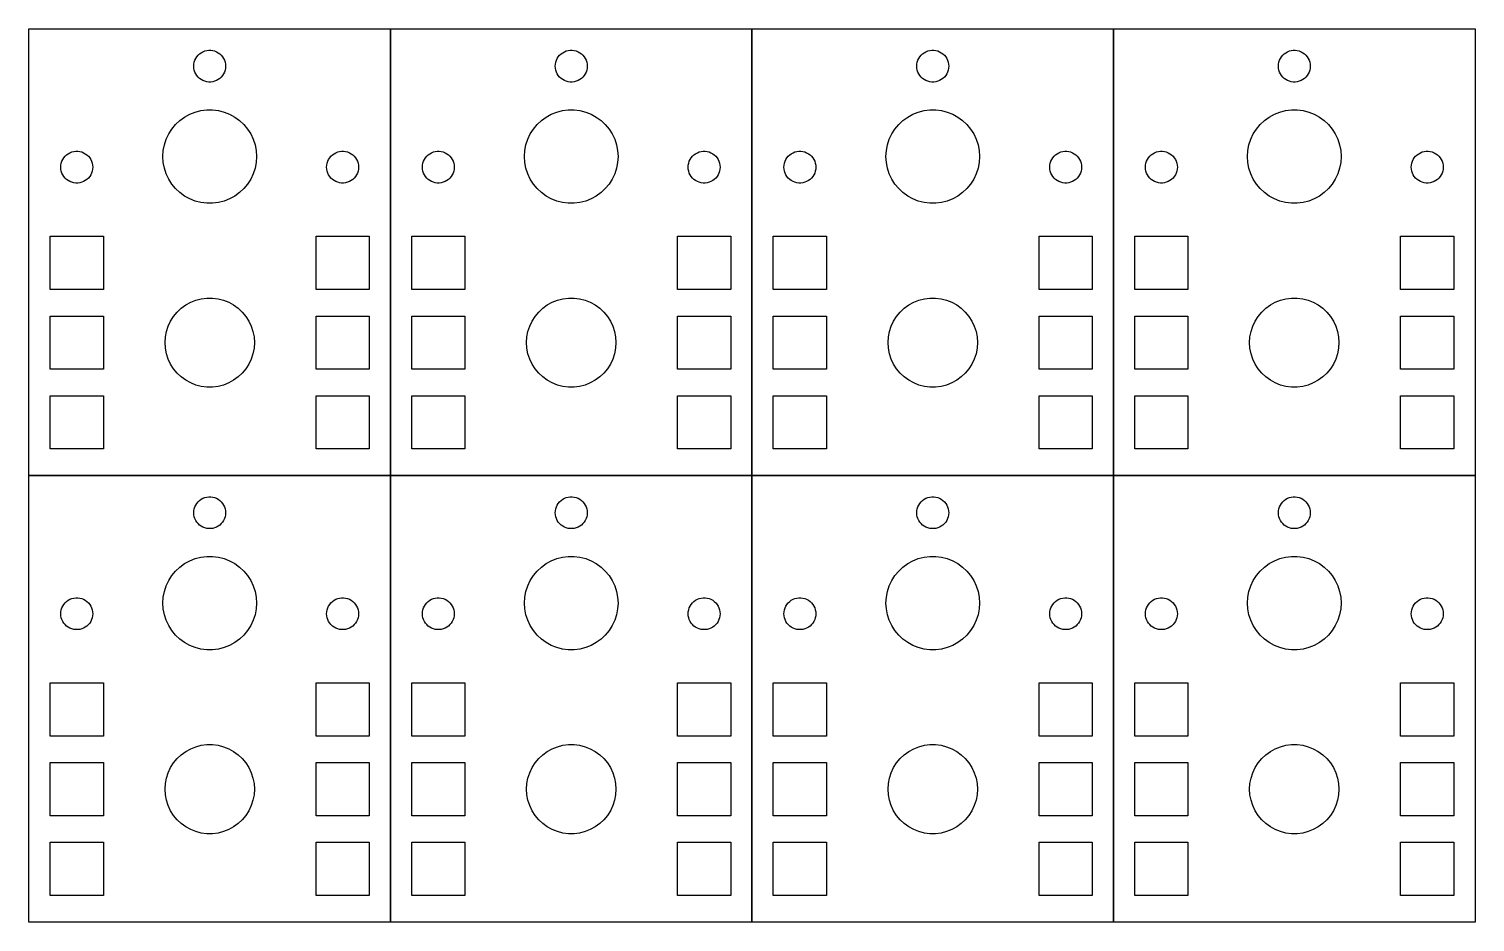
# Model space of a CAD drawing. Extents: x 0 to 538, y 0 to 85.
# Drawn here: x 0.1 to 136.1, y 0.1 to 84.1 of the extents above; entities that cross this region are included whole.
import ezdxf

# ---------------------------------------------------------------- set-up
doc = ezdxf.new("R2010")
doc.units = 0
doc.layers.add('Layer_1', color=7, linetype='CONTINUOUS')

msp = doc.modelspace()

# ---------------------------------------------------------------- linework, layer by layer
at = {"layer": 'Layer_1', "color": 7}
for points in [[(0.141111, 42.141105), (0.141111, 84.141091), (34.141111, 84.141091), (34.141111, 42.141105), (0.141111, 42.141105)], [(34.1411, 42.141105), (34.1411, 84.141091), (68.141099, 84.141091), (68.141099, 42.141105), (34.1411, 42.141105)], [(68.141099, 42.141105), (68.141099, 84.141091), (102.141099, 84.141091), (102.141099, 42.141105), (68.141099, 42.141105)], [(102.141088, 42.141105), (102.141088, 84.141091), (136.141087, 84.141091), (136.141087, 42.141105), (102.141088, 42.141105)], [(15.641111, 80.641093), (15.653111, 80.829092), (15.688111, 81.014092), (15.746111, 81.193094), (15.827111, 81.364092), (15.927111, 81.523093), (16.048111, 81.668094), (16.185111, 81.797092), (16.337111, 81.907093), (16.502111, 81.998093), (16.677111, 82.068093), (16.860111, 82.114092), (17.047111, 82.138081), (17.235111, 82.138092), (17.422111, 82.114103), (17.605111, 82.068093), (17.780111, 81.998093), (17.945111, 81.907093), (18.097111, 81.797092), (18.234111, 81.668094), (18.355111, 81.523093), (18.455111, 81.364092), (18.536111, 81.193094), (18.594111, 81.014092), (18.629111, 80.829092), (18.641111, 80.641093), (18.629111, 80.453093), (18.594111, 80.268094), (18.536111, 80.089091), (18.455111, 79.918093), (18.355111, 79.759092), (18.234111, 79.614092), (18.097111, 79.485093), (17.945111, 79.375092), (17.780111, 79.284092), (17.605111, 79.214092), (17.422111, 79.168093), (17.235111, 79.144104), (17.047111, 79.144093), (16.860111, 79.168082), (16.677111, 79.214092), (16.502111, 79.284092), (16.337111, 79.375092), (16.185111, 79.485093), (16.048111, 79.614092), (15.927111, 79.759092), (15.827111, 79.918093), (15.746111, 80.089091), (15.688111, 80.268094), (15.653111, 80.453093), (15.641111, 80.641093)], [(49.641099, 80.641093), (49.653099, 80.829092), (49.688099, 81.014092), (49.7461, 81.193094), (49.827099, 81.364092), (49.927099, 81.523093), (50.048099, 81.668094), (50.185099, 81.797092), (50.337099, 81.907093), (50.502099, 81.998093), (50.6771, 82.068093), (50.8601, 82.114092), (51.047099, 82.138081), (51.235099, 82.138092), (51.422099, 82.114103), (51.605099, 82.068093), (51.780099, 81.998093), (51.945099, 81.907093), (52.0971, 81.797092), (52.2341, 81.668094), (52.355099, 81.523093), (52.4551, 81.364092), (52.536099, 81.193094), (52.594099, 81.014092), (52.629099, 80.829092), (52.6411, 80.641093), (52.629099, 80.453093), (52.594099, 80.268094), (52.536099, 80.089091), (52.4551, 79.918093), (52.355099, 79.759092), (52.2341, 79.614092), (52.0971, 79.485093), (51.945099, 79.375092), (51.780099, 79.284092), (51.605099, 79.214092), (51.422099, 79.168093), (51.235099, 79.144104), (51.047099, 79.144093), (50.8601, 79.168082), (50.6771, 79.214092), (50.502099, 79.284092), (50.337099, 79.375092), (50.185099, 79.485093), (50.048099, 79.614092), (49.927099, 79.759092), (49.827099, 79.918093), (49.7461, 80.089091), (49.688099, 80.268094), (49.653099, 80.453093), (49.641099, 80.641093)], [(83.641099, 80.641093), (83.653099, 80.829092), (83.688099, 81.014092), (83.746099, 81.193094), (83.827099, 81.364092), (83.927099, 81.523093), (84.048099, 81.668094), (84.185099, 81.797092), (84.337099, 81.907093), (84.502099, 81.998093), (84.677099, 82.068093), (84.860099, 82.114092), (85.047099, 82.138081), (85.235099, 82.138092), (85.422099, 82.114103), (85.605099, 82.068093), (85.780099, 81.998093), (85.945099, 81.907093), (86.097099, 81.797092), (86.234099, 81.668094), (86.355099, 81.523093), (86.455099, 81.364092), (86.536099, 81.193094), (86.594099, 81.014092), (86.629099, 80.829092), (86.641099, 80.641093), (86.629099, 80.453093), (86.594099, 80.268094), (86.536099, 80.089091), (86.455099, 79.918093), (86.355099, 79.759092), (86.234099, 79.614092), (86.097099, 79.485093), (85.945099, 79.375092), (85.780099, 79.284092), (85.605099, 79.214092), (85.422099, 79.168093), (85.235099, 79.144104), (85.047099, 79.144093), (84.860099, 79.168082), (84.677099, 79.214092), (84.502099, 79.284092), (84.337099, 79.375092), (84.185099, 79.485093), (84.048099, 79.614092), (83.927099, 79.759092), (83.827099, 79.918093), (83.746099, 80.089091), (83.688099, 80.268094), (83.653099, 80.453093), (83.641099, 80.641093)], [(117.641087, 80.641093), (117.653088, 80.829092), (117.688088, 81.014092), (117.746088, 81.193094), (117.827087, 81.364092), (117.927088, 81.523093), (118.048087, 81.668094), (118.185087, 81.797092), (118.337088, 81.907093), (118.502088, 81.998093), (118.677088, 82.068093), (118.860088, 82.114092), (119.047088, 82.138081), (119.235088, 82.138092), (119.422088, 82.114103), (119.605087, 82.068093), (119.780088, 81.998093), (119.945088, 81.907093), (120.097088, 81.797092), (120.234088, 81.668094), (120.355088, 81.523093), (120.455088, 81.364092), (120.536087, 81.193094), (120.594088, 81.014092), (120.629088, 80.829092), (120.641088, 80.641093), (120.629088, 80.453093), (120.594088, 80.268094), (120.536087, 80.089091), (120.455088, 79.918093), (120.355088, 79.759092), (120.234088, 79.614092), (120.097088, 79.485093), (119.945088, 79.375092), (119.780088, 79.284092), (119.605087, 79.214092), (119.422088, 79.168093), (119.235088, 79.144104), (119.047088, 79.144093), (118.860088, 79.168082), (118.677088, 79.214092), (118.502088, 79.284092), (118.337088, 79.375092), (118.185087, 79.485093), (118.048087, 79.614092), (117.927088, 79.759092), (117.827087, 79.918093), (117.746088, 80.089091), (117.688088, 80.268094), (117.653088, 80.453093), (117.641087, 80.641093)], [(12.741111, 72.141093), (12.776111, 72.692092), (12.879111, 73.235093), (13.050111, 73.761093), (13.285111, 74.261092), (13.581111, 74.727092), (13.934111, 75.153092), (14.336111, 75.531092), (14.783111, 75.856091), (15.268111, 76.122094), (15.781111, 76.326093), (16.317111, 76.463092), (16.865111, 76.532092), (17.417111, 76.532092), (17.965111, 76.463092), (18.501111, 76.326093), (19.014111, 76.122094), (19.499111, 75.856091), (19.946111, 75.531092), (20.348111, 75.153092), (20.701111, 74.727092), (20.997111, 74.261092), (21.232111, 73.761093), (21.403111, 73.235093), (21.506111, 72.692092), (21.541111, 72.141093), (21.506111, 71.590093), (21.403111, 71.047092), (21.232111, 70.521092), (20.997111, 70.021093), (20.701111, 69.555093), (20.348111, 69.129084), (19.946111, 68.751104), (19.499111, 68.426097), (19.014111, 68.160103), (18.501111, 67.956084), (17.965111, 67.819094), (17.417111, 67.75009), (16.865111, 67.75009), (16.317111, 67.819094), (15.781111, 67.956084), (15.268111, 68.160103), (14.783111, 68.426097), (14.336111, 68.751104), (13.934111, 69.129084), (13.581111, 69.555093), (13.285111, 70.021093), (13.050111, 70.521092), (12.879111, 71.047092), (12.776111, 71.590093), (12.741111, 72.141093)], [(46.741099, 72.141093), (46.7761, 72.692092), (46.879099, 73.235093), (47.0501, 73.761093), (47.285099, 74.261092), (47.581099, 74.727092), (47.934099, 75.153092), (48.3361, 75.531092), (48.783099, 75.856091), (49.268099, 76.122094), (49.781099, 76.326093), (50.317099, 76.463092), (50.865099, 76.532092), (51.417099, 76.532092), (51.965099, 76.463092), (52.5011, 76.326093), (53.014099, 76.122094), (53.499099, 75.856091), (53.946099, 75.531092), (54.348099, 75.153092), (54.701099, 74.727092), (54.997099, 74.261092), (55.232099, 73.761093), (55.403099, 73.235093), (55.506099, 72.692092), (55.541099, 72.141093), (55.506099, 71.590093), (55.403099, 71.047092), (55.232099, 70.521092), (54.997099, 70.021093), (54.701099, 69.555093), (54.348099, 69.129084), (53.946099, 68.751104), (53.499099, 68.426097), (53.014099, 68.160103), (52.5011, 67.956084), (51.965099, 67.819094), (51.417099, 67.75009), (50.865099, 67.75009), (50.317099, 67.819094), (49.781099, 67.956084), (49.268099, 68.160103), (48.783099, 68.426097), (48.3361, 68.751104), (47.934099, 69.129084), (47.581099, 69.555093), (47.285099, 70.021093), (47.0501, 70.521092), (46.879099, 71.047092), (46.7761, 71.590093), (46.741099, 72.141093)], [(80.741099, 72.141093), (80.776099, 72.692092), (80.879099, 73.235093), (81.050099, 73.761093), (81.285099, 74.261092), (81.581099, 74.727092), (81.934099, 75.153092), (82.336099, 75.531092), (82.783099, 75.856091), (83.268099, 76.122094), (83.781099, 76.326093), (84.317099, 76.463092), (84.865099, 76.532092), (85.417099, 76.532092), (85.965099, 76.463092), (86.501099, 76.326093), (87.014099, 76.122094), (87.499099, 75.856091), (87.946099, 75.531092), (88.348099, 75.153092), (88.701099, 74.727092), (88.997099, 74.261092), (89.232099, 73.761093), (89.403099, 73.235093), (89.506099, 72.692092), (89.541099, 72.141093), (89.506099, 71.590093), (89.403099, 71.047092), (89.232099, 70.521092), (88.997099, 70.021093), (88.701099, 69.555093), (88.348099, 69.129084), (87.946099, 68.751104), (87.499099, 68.426097), (87.014099, 68.160103), (86.501099, 67.956084), (85.965099, 67.819094), (85.417099, 67.75009), (84.865099, 67.75009), (84.317099, 67.819094), (83.781099, 67.956084), (83.268099, 68.160103), (82.783099, 68.426097), (82.336099, 68.751104), (81.934099, 69.129084), (81.581099, 69.555093), (81.285099, 70.021093), (81.050099, 70.521092), (80.879099, 71.047092), (80.776099, 71.590093), (80.741099, 72.141093)], [(114.741088, 72.141093), (114.776088, 72.692092), (114.879088, 73.235093), (115.050088, 73.761093), (115.285088, 74.261092), (115.581088, 74.727092), (115.934088, 75.153092), (116.336088, 75.531092), (116.783088, 75.856091), (117.268088, 76.122094), (117.781087, 76.326093), (118.317088, 76.463092), (118.865088, 76.532092), (119.417088, 76.532092), (119.965088, 76.463092), (120.501088, 76.326093), (121.014088, 76.122094), (121.499088, 75.856091), (121.946087, 75.531092), (122.348088, 75.153092), (122.701088, 74.727092), (122.997088, 74.261092), (123.232088, 73.761093), (123.403088, 73.235093), (123.506087, 72.692092), (123.541088, 72.141093), (123.506087, 71.590093), (123.403088, 71.047092), (123.232088, 70.521092), (122.997088, 70.021093), (122.701088, 69.555093), (122.348088, 69.129084), (121.946087, 68.751104), (121.499088, 68.426097), (121.014088, 68.160103), (120.501088, 67.956084), (119.965088, 67.819094), (119.417088, 67.75009), (118.865088, 67.75009), (118.317088, 67.819094), (117.781087, 67.956084), (117.268088, 68.160103), (116.783088, 68.426097), (116.336088, 68.751104), (115.934088, 69.129084), (115.581088, 69.555093), (115.285088, 70.021093), (115.050088, 70.521092), (114.879088, 71.047092), (114.776088, 71.590093), (114.741088, 72.141093)], [(3.141111, 71.141092), (3.153111, 71.329091), (3.188111, 71.514094), (3.246111, 71.693093), (3.327111, 71.864092), (3.427111, 72.023093), (3.548111, 72.168093), (3.685111, 72.297094), (3.837111, 72.407093), (4.002111, 72.498092), (4.177111, 72.568092), (4.360111, 72.614091), (4.547111, 72.63808), (4.735111, 72.638092), (4.922111, 72.614103), (5.105111, 72.568092), (5.280111, 72.498092), (5.445111, 72.407093), (5.597111, 72.297094), (5.734111, 72.168093), (5.855111, 72.023093), (5.955111, 71.864092), (6.036111, 71.693093), (6.094111, 71.514094), (6.129111, 71.329091), (6.141111, 71.141092), (6.129111, 70.953092), (6.094111, 70.768093), (6.036111, 70.589093), (5.955111, 70.418092), (5.855111, 70.259094), (5.734111, 70.114094), (5.597111, 69.985093), (5.445111, 69.875094), (5.280111, 69.784091), (5.105111, 69.714092), (4.922111, 69.668092), (4.735111, 69.644103), (4.547111, 69.644092), (4.360111, 69.668081), (4.177111, 69.714092), (4.002111, 69.784091), (3.837111, 69.875094), (3.685111, 69.985093), (3.548111, 70.114094), (3.427111, 70.259094), (3.327111, 70.418092), (3.246111, 70.589093), (3.188111, 70.768093), (3.153111, 70.953092), (3.141111, 71.141092)], [(28.141111, 71.141092), (28.153111, 71.329091), (28.188111, 71.514094), (28.246111, 71.693093), (28.327111, 71.864092), (28.427111, 72.023093), (28.548111, 72.168093), (28.685111, 72.297094), (28.837111, 72.407093), (29.002111, 72.498092), (29.177111, 72.568092), (29.360111, 72.614091), (29.547111, 72.63808), (29.735111, 72.638092), (29.922111, 72.614103), (30.105111, 72.568092), (30.280111, 72.498092), (30.445111, 72.407093), (30.597111, 72.297094), (30.734111, 72.168093), (30.855111, 72.023093), (30.955111, 71.864092), (31.036111, 71.693093), (31.094111, 71.514094), (31.129111, 71.329091), (31.141111, 71.141092), (31.129111, 70.953092), (31.094111, 70.768093), (31.036111, 70.589093), (30.955111, 70.418092), (30.855111, 70.259094), (30.734111, 70.114094), (30.597111, 69.985093), (30.445111, 69.875094), (30.280111, 69.784091), (30.105111, 69.714092), (29.922111, 69.668092), (29.735111, 69.644103), (29.547111, 69.644092), (29.360111, 69.668081), (29.177111, 69.714092), (29.002111, 69.784091), (28.837111, 69.875094), (28.685111, 69.985093), (28.548111, 70.114094), (28.427111, 70.259094), (28.327111, 70.418092), (28.246111, 70.589093), (28.188111, 70.768093), (28.153111, 70.953092), (28.141111, 71.141092)], [(37.141099, 71.141092), (37.1531, 71.329091), (37.188099, 71.514094), (37.246099, 71.693093), (37.327099, 71.864092), (37.4271, 72.023093), (37.548099, 72.168093), (37.685099, 72.297094), (37.8371, 72.407093), (38.002099, 72.498092), (38.177099, 72.568092), (38.360099, 72.614091), (38.5471, 72.63808), (38.735099, 72.638092), (38.9221, 72.614103), (39.105099, 72.568092), (39.2801, 72.498092), (39.445099, 72.407093), (39.597099, 72.297094), (39.734099, 72.168093), (39.855099, 72.023093), (39.955099, 71.864092), (40.036099, 71.693093), (40.0941, 71.514094), (40.129099, 71.329091), (40.141099, 71.141092), (40.129099, 70.953092), (40.0941, 70.768093), (40.036099, 70.589093), (39.955099, 70.418092), (39.855099, 70.259094), (39.734099, 70.114094), (39.597099, 69.985093), (39.445099, 69.875094), (39.2801, 69.784091), (39.105099, 69.714092), (38.9221, 69.668092), (38.735099, 69.644103), (38.5471, 69.644092), (38.360099, 69.668081), (38.177099, 69.714092), (38.002099, 69.784091), (37.8371, 69.875094), (37.685099, 69.985093), (37.548099, 70.114094), (37.4271, 70.259094), (37.327099, 70.418092), (37.246099, 70.589093), (37.188099, 70.768093), (37.153099, 70.953092), (37.141099, 71.141092)], [(62.141099, 71.141092), (62.1531, 71.329091), (62.188099, 71.514094), (62.246099, 71.693093), (62.327099, 71.864092), (62.427099, 72.023093), (62.548099, 72.168093), (62.685099, 72.297094), (62.8371, 72.407093), (63.002099, 72.498092), (63.177099, 72.568092), (63.360099, 72.614091), (63.5471, 72.63808), (63.735099, 72.638092), (63.922099, 72.614103), (64.105099, 72.568092), (64.280099, 72.498092), (64.445099, 72.407093), (64.597099, 72.297094), (64.734099, 72.168093), (64.855099, 72.023093), (64.955099, 71.864092), (65.036099, 71.693093), (65.094099, 71.514094), (65.1291, 71.329091), (65.1411, 71.141092), (65.129099, 70.953092), (65.094099, 70.768093), (65.036099, 70.589093), (64.955099, 70.418092), (64.855099, 70.259094), (64.734099, 70.114094), (64.597099, 69.985093), (64.445099, 69.875094), (64.280099, 69.784091), (64.105099, 69.714092), (63.922099, 69.668092), (63.735099, 69.644103), (63.5471, 69.644092), (63.360099, 69.668081), (63.177099, 69.714092), (63.002099, 69.784091), (62.8371, 69.875094), (62.685099, 69.985093), (62.548099, 70.114094), (62.427099, 70.259094), (62.327099, 70.418092), (62.246099, 70.589093), (62.188099, 70.768093), (62.1531, 70.953092), (62.141099, 71.141092)], [(71.141099, 71.141092), (71.153099, 71.329091), (71.188099, 71.514094), (71.246099, 71.693093), (71.327099, 71.864092), (71.427099, 72.023093), (71.548099, 72.168093), (71.685099, 72.297094), (71.837099, 72.407093), (72.002099, 72.498092), (72.177099, 72.568092), (72.360099, 72.614091), (72.547099, 72.63808), (72.735099, 72.638092), (72.922099, 72.614103), (73.105099, 72.568092), (73.280099, 72.498092), (73.445099, 72.407093), (73.597099, 72.297094), (73.734099, 72.168093), (73.855099, 72.023093), (73.955099, 71.864092), (74.036099, 71.693093), (74.094099, 71.514094), (74.129099, 71.329091), (74.141099, 71.141092), (74.129099, 70.953092), (74.094099, 70.768093), (74.036099, 70.589093), (73.955099, 70.418092), (73.855099, 70.259094), (73.734099, 70.114094), (73.597099, 69.985093), (73.445099, 69.875094), (73.280099, 69.784091), (73.105099, 69.714092), (72.922099, 69.668092), (72.735099, 69.644103), (72.547099, 69.644092), (72.360099, 69.668081), (72.177099, 69.714092), (72.002099, 69.784091), (71.837099, 69.875094), (71.685099, 69.985093), (71.548099, 70.114094), (71.427099, 70.259094), (71.327099, 70.418092), (71.246099, 70.589093), (71.188099, 70.768093), (71.153099, 70.953092), (71.141099, 71.141092)], [(96.141099, 71.141092), (96.153099, 71.329091), (96.188099, 71.514094), (96.246099, 71.693093), (96.327099, 71.864092), (96.427099, 72.023093), (96.548099, 72.168093), (96.685099, 72.297094), (96.837099, 72.407093), (97.002099, 72.498092), (97.177099, 72.568092), (97.360099, 72.614091), (97.547099, 72.63808), (97.735099, 72.638092), (97.922099, 72.614103), (98.105099, 72.568092), (98.280099, 72.498092), (98.445099, 72.407093), (98.597099, 72.297094), (98.734099, 72.168093), (98.855099, 72.023093), (98.955099, 71.864092), (99.036099, 71.693093), (99.094099, 71.514094), (99.129099, 71.329091), (99.141099, 71.141092), (99.129099, 70.953092), (99.094099, 70.768093), (99.036099, 70.589093), (98.955099, 70.418092), (98.855099, 70.259094), (98.734099, 70.114094), (98.597099, 69.985093), (98.445099, 69.875094), (98.280099, 69.784091), (98.105099, 69.714092), (97.922099, 69.668092), (97.735099, 69.644103), (97.547099, 69.644092), (97.360099, 69.668081), (97.177099, 69.714092), (97.002099, 69.784091), (96.837099, 69.875094), (96.685099, 69.985093), (96.548099, 70.114094), (96.427099, 70.259094), (96.327099, 70.418092), (96.246099, 70.589093), (96.188099, 70.768093), (96.153099, 70.953092), (96.141099, 71.141092)], [(105.141088, 71.141092), (105.153088, 71.329091), (105.188088, 71.514094), (105.246088, 71.693093), (105.327088, 71.864092), (105.427088, 72.023093), (105.548088, 72.168093), (105.685088, 72.297094), (105.837088, 72.407093), (106.002088, 72.498092), (106.177088, 72.568092), (106.360088, 72.614091), (106.547088, 72.63808), (106.735088, 72.638092), (106.922088, 72.614103), (107.105088, 72.568092), (107.280088, 72.498092), (107.445088, 72.407093), (107.597088, 72.297094), (107.734088, 72.168093), (107.855088, 72.023093), (107.955088, 71.864092), (108.036088, 71.693093), (108.094088, 71.514094), (108.129087, 71.329091), (108.141088, 71.141092), (108.129087, 70.953092), (108.094088, 70.768093), (108.036088, 70.589093), (107.955088, 70.418092), (107.855088, 70.259094), (107.734088, 70.114094), (107.597088, 69.985093), (107.445088, 69.875094), (107.280088, 69.784091), (107.105088, 69.714092), (106.922088, 69.668092), (106.735088, 69.644103), (106.547088, 69.644092), (106.360088, 69.668081), (106.177088, 69.714092), (106.002088, 69.784091), (105.837088, 69.875094), (105.685088, 69.985093), (105.548088, 70.114094), (105.427088, 70.259094), (105.327088, 70.418092), (105.246088, 70.589093), (105.188088, 70.768093), (105.153087, 70.953092), (105.141087, 71.141092)], [(130.141088, 71.141092), (130.153088, 71.329091), (130.188087, 71.514094), (130.246088, 71.693093), (130.327088, 71.864092), (130.427088, 72.023093), (130.548088, 72.168093), (130.685088, 72.297094), (130.837088, 72.407093), (131.002087, 72.498092), (131.177088, 72.568092), (131.360088, 72.614091), (131.547088, 72.63808), (131.735087, 72.638092), (131.922088, 72.614103), (132.105088, 72.568092), (132.280088, 72.498092), (132.445087, 72.407093), (132.597088, 72.297094), (132.734088, 72.168093), (132.855087, 72.023093), (132.955088, 71.864092), (133.036088, 71.693093), (133.094088, 71.514094), (133.129088, 71.329091), (133.141088, 71.141092), (133.129087, 70.953092), (133.094088, 70.768093), (133.036088, 70.589093), (132.955088, 70.418092), (132.855087, 70.259094), (132.734088, 70.114094), (132.597088, 69.985093), (132.445087, 69.875094), (132.280088, 69.784091), (132.105088, 69.714092), (131.922088, 69.668092), (131.735087, 69.644103), (131.547088, 69.644092), (131.360088, 69.668081), (131.177088, 69.714092), (131.002087, 69.784091), (130.837088, 69.875094), (130.685088, 69.985093), (130.548088, 70.114094), (130.427088, 70.259094), (130.327088, 70.418092), (130.246088, 70.589093), (130.188087, 70.768093), (130.153088, 70.953092), (130.141088, 71.141092)], [(2.141111, 59.641084), (2.141111, 64.641102), (7.141111, 64.641102), (7.141111, 59.641084), (2.141111, 59.641084)], [(27.141111, 59.641084), (27.141111, 64.641102), (32.141111, 64.641102), (32.141111, 59.641084), (27.141111, 59.641084)], [(36.1411, 59.641084), (36.1411, 64.641102), (41.141099, 64.641102), (41.141099, 59.641084), (36.1411, 59.641084)], [(61.141099, 59.641084), (61.141099, 64.641102), (66.141099, 64.641102), (66.141099, 59.641084), (61.141099, 59.641084)], [(70.141099, 59.641084), (70.141099, 64.641102), (75.141099, 64.641102), (75.141099, 59.641084), (70.141099, 59.641084)], [(95.141099, 59.641084), (95.141099, 64.641102), (100.141099, 64.641102), (100.141099, 59.641084), (95.141099, 59.641084)], [(104.141088, 59.641084), (104.141088, 64.641102), (109.141088, 64.641102), (109.141088, 59.641084), (104.141088, 59.641084)], [(129.141088, 59.641084), (129.141088, 64.641102), (134.141088, 64.641102), (134.141088, 59.641084), (129.141088, 59.641084)], [(12.941111, 54.641094), (12.974111, 55.1671), (13.073111, 55.68509), (13.236111, 56.187079), (13.461111, 56.664091), (13.743111, 57.110087), (14.079111, 57.516092), (14.464111, 57.877082), (14.891111, 58.187103), (15.353111, 58.441103), (15.843111, 58.635103), (16.354111, 58.767098), (16.877111, 58.833082), (17.405111, 58.833082), (17.928111, 58.767098), (18.439111, 58.635103), (18.929111, 58.441103), (19.391111, 58.187103), (19.818111, 57.877082), (20.203111, 57.516092), (20.539111, 57.110087), (20.821111, 56.664091), (21.046111, 56.187079), (21.209111, 55.68509), (21.308111, 55.1671), (21.341111, 54.641094), (21.308111, 54.115088), (21.209111, 53.597097), (21.046111, 53.09508), (20.821111, 52.618097), (20.539111, 52.172101), (20.203111, 51.766096), (19.818111, 51.405106), (19.391111, 51.095084), (18.929111, 50.841084), (18.439111, 50.647085), (17.928111, 50.51509), (17.405111, 50.449106), (16.877111, 50.449106), (16.354111, 50.51509), (15.843111, 50.647085), (15.353111, 50.841084), (14.891111, 51.095084), (14.464111, 51.405106), (14.079111, 51.766096), (13.743111, 52.172101), (13.461111, 52.618097), (13.236111, 53.09508), (13.073111, 53.597097), (12.974111, 54.115088), (12.941111, 54.641094)], [(46.941099, 54.641094), (46.974099, 55.1671), (47.073099, 55.68509), (47.236099, 56.187079), (47.461099, 56.664091), (47.7431, 57.110087), (48.0791, 57.516092), (48.464099, 57.877082), (48.891099, 58.187103), (49.353099, 58.441103), (49.843099, 58.635103), (50.354099, 58.767098), (50.877099, 58.833082), (51.405099, 58.833082), (51.9281, 58.767098), (52.4391, 58.635103), (52.929099, 58.441103), (53.391099, 58.187103), (53.818099, 57.877082), (54.203099, 57.516092), (54.539099, 57.110087), (54.821099, 56.664091), (55.046099, 56.187079), (55.209099, 55.68509), (55.3081, 55.1671), (55.341099, 54.641094), (55.3081, 54.115088), (55.209099, 53.597097), (55.046099, 53.09508), (54.821099, 52.618097), (54.539099, 52.172101), (54.203099, 51.766096), (53.818099, 51.405106), (53.391099, 51.095084), (52.929099, 50.841084), (52.4391, 50.647085), (51.9281, 50.51509), (51.405099, 50.449106), (50.877099, 50.449106), (50.354099, 50.51509), (49.843099, 50.647085), (49.353099, 50.841084), (48.891099, 51.095084), (48.464099, 51.405106), (48.0791, 51.766096), (47.7431, 52.172101), (47.461099, 52.618097), (47.236099, 53.09508), (47.073099, 53.597097), (46.974099, 54.115088), (46.941099, 54.641094)], [(80.941099, 54.641094), (80.974099, 55.1671), (81.073099, 55.68509), (81.236099, 56.187079), (81.461099, 56.664091), (81.743099, 57.110087), (82.079099, 57.516092), (82.464099, 57.877082), (82.891099, 58.187103), (83.353099, 58.441103), (83.843099, 58.635103), (84.354099, 58.767098), (84.877099, 58.833082), (85.405099, 58.833082), (85.928099, 58.767098), (86.439099, 58.635103), (86.929099, 58.441103), (87.391099, 58.187103), (87.818099, 57.877082), (88.203099, 57.516092), (88.539099, 57.110087), (88.821099, 56.664091), (89.046099, 56.187079), (89.209099, 55.68509), (89.308099, 55.1671), (89.341099, 54.641094), (89.308099, 54.115088), (89.209099, 53.597097), (89.046099, 53.09508), (88.821099, 52.618097), (88.539099, 52.172101), (88.203099, 51.766096), (87.818099, 51.405106), (87.391099, 51.095084), (86.929099, 50.841084), (86.439099, 50.647085), (85.928099, 50.51509), (85.405099, 50.449106), (84.877099, 50.449106), (84.354099, 50.51509), (83.843099, 50.647085), (83.353099, 50.841084), (82.891099, 51.095084), (82.464099, 51.405106), (82.079099, 51.766096), (81.743099, 52.172101), (81.461099, 52.618097), (81.236099, 53.09508), (81.073099, 53.597097), (80.974099, 54.115088), (80.941099, 54.641094)], [(114.941088, 54.641094), (114.974087, 55.1671), (115.073088, 55.68509), (115.236088, 56.187079), (115.461088, 56.664091), (115.743088, 57.110087), (116.079088, 57.516092), (116.464088, 57.877082), (116.891088, 58.187103), (117.353088, 58.441103), (117.843087, 58.635103), (118.354088, 58.767098), (118.877088, 58.833082), (119.405088, 58.833082), (119.928088, 58.767098), (120.439088, 58.635103), (120.929088, 58.441103), (121.391088, 58.187103), (121.818088, 57.877082), (122.203088, 57.516092), (122.539087, 57.110087), (122.821088, 56.664091), (123.046088, 56.187079), (123.209088, 55.68509), (123.308088, 55.1671), (123.341088, 54.641094), (123.308088, 54.115088), (123.209088, 53.597097), (123.046088, 53.09508), (122.821088, 52.618097), (122.539087, 52.172101), (122.203088, 51.766096), (121.818088, 51.405106), (121.391088, 51.095084), (120.929088, 50.841084), (120.439088, 50.647085), (119.928088, 50.51509), (119.405088, 50.449106), (118.877088, 50.449106), (118.354088, 50.51509), (117.843087, 50.647085), (117.353088, 50.841084), (116.891088, 51.095084), (116.464088, 51.405106), (116.079088, 51.766096), (115.743088, 52.172101), (115.461088, 52.618097), (115.236088, 53.09508), (115.073088, 53.597097), (114.974087, 54.115088), (114.941088, 54.641094)], [(2.141111, 52.141085), (2.141111, 57.141103), (7.141111, 57.141103), (7.141111, 52.141085), (2.141111, 52.141085)], [(27.141111, 52.141085), (27.141111, 57.141103), (32.141111, 57.141103), (32.141111, 52.141085), (27.141111, 52.141085)], [(36.1411, 52.141085), (36.1411, 57.141103), (41.141099, 57.141103), (41.141099, 52.141085), (36.1411, 52.141085)], [(61.141099, 52.141085), (61.141099, 57.141103), (66.141099, 57.141103), (66.141099, 52.141085), (61.141099, 52.141085)], [(70.141099, 52.141085), (70.141099, 57.141103), (75.141099, 57.141103), (75.141099, 52.141085), (70.141099, 52.141085)], [(95.141099, 52.141085), (95.141099, 57.141103), (100.141099, 57.141103), (100.141099, 52.141085), (95.141099, 52.141085)], [(104.141088, 52.141085), (104.141088, 57.141103), (109.141088, 57.141103), (109.141088, 52.141085), (104.141088, 52.141085)], [(129.141088, 52.141085), (129.141088, 57.141103), (134.141088, 57.141103), (134.141088, 52.141085), (129.141088, 52.141085)], [(2.141111, 44.641086), (2.141111, 49.641104), (7.141111, 49.641104), (7.141111, 44.641086), (2.141111, 44.641086)], [(27.141111, 44.641086), (27.141111, 49.641104), (32.141111, 49.641104), (32.141111, 44.641086), (27.141111, 44.641086)], [(36.1411, 44.641086), (36.1411, 49.641104), (41.141099, 49.641104), (41.141099, 44.641086), (36.1411, 44.641086)], [(61.141099, 44.641086), (61.141099, 49.641104), (66.141099, 49.641104), (66.141099, 44.641086), (61.141099, 44.641086)], [(70.141099, 44.641086), (70.141099, 49.641104), (75.141099, 49.641104), (75.141099, 44.641086), (70.141099, 44.641086)], [(95.141099, 44.641086), (95.141099, 49.641104), (100.141099, 49.641104), (100.141099, 44.641086), (95.141099, 44.641086)], [(104.141088, 44.641086), (104.141088, 49.641104), (109.141088, 49.641104), (109.141088, 44.641086), (104.141088, 44.641086)], [(129.141088, 44.641086), (129.141088, 49.641104), (134.141088, 49.641104), (134.141088, 44.641086), (129.141088, 44.641086)], [(0.141111, 0.141117), (0.141111, 42.141104), (34.141111, 42.141104), (34.141111, 0.141117), (0.141111, 0.141117)], [(34.1411, 0.141117), (34.1411, 42.141104), (68.141099, 42.141104), (68.141099, 0.141117), (34.1411, 0.141117)], [(68.141099, 0.141117), (68.141099, 42.141104), (102.141099, 42.141104), (102.141099, 0.141117), (68.141099, 0.141117)], [(102.141088, 0.141117), (102.141088, 42.141104), (136.141087, 42.141104), (136.141087, 0.141117), (102.141088, 0.141117)], [(15.641111, 38.641105), (15.653111, 38.829105), (15.688111, 39.014104), (15.746111, 39.193106), (15.827111, 39.364105), (15.927111, 39.523106), (16.048111, 39.668106), (16.185111, 39.797104), (16.337111, 39.907106), (16.502111, 39.998106), (16.677111, 40.068105), (16.860111, 40.114105), (17.047111, 40.138094), (17.235111, 40.138105), (17.422111, 40.114116), (17.605111, 40.068105), (17.780111, 39.998106), (17.945111, 39.907106), (18.097111, 39.797104), (18.234111, 39.668106), (18.355111, 39.523106), (18.455111, 39.364105), (18.536111, 39.193106), (18.594111, 39.014104), (18.629111, 38.829105), (18.641111, 38.641105), (18.629111, 38.453106), (18.594111, 38.268106), (18.536111, 38.089104), (18.455111, 37.918105), (18.355111, 37.759104), (18.234111, 37.614104), (18.097111, 37.485106), (17.945111, 37.375104), (17.780111, 37.284105), (17.605111, 37.214105), (17.422111, 37.168106), (17.235111, 37.144117), (17.047111, 37.144105), (16.860111, 37.168094), (16.677111, 37.214105), (16.502111, 37.284105), (16.337111, 37.375104), (16.185111, 37.485106), (16.048111, 37.614104), (15.927111, 37.759104), (15.827111, 37.918105), (15.746111, 38.089104), (15.688111, 38.268106), (15.653111, 38.453106), (15.641111, 38.641105)], [(49.641099, 38.641105), (49.653099, 38.829105), (49.688099, 39.014104), (49.7461, 39.193106), (49.827099, 39.364105), (49.927099, 39.523106), (50.048099, 39.668106), (50.185099, 39.797104), (50.337099, 39.907106), (50.502099, 39.998106), (50.6771, 40.068105), (50.8601, 40.114105), (51.047099, 40.138094), (51.235099, 40.138105), (51.422099, 40.114116), (51.605099, 40.068105), (51.780099, 39.998106), (51.945099, 39.907106), (52.0971, 39.797104), (52.2341, 39.668106), (52.355099, 39.523106), (52.4551, 39.364105), (52.536099, 39.193106), (52.594099, 39.014104), (52.629099, 38.829105), (52.6411, 38.641105), (52.629099, 38.453106), (52.594099, 38.268106), (52.536099, 38.089104), (52.4551, 37.918105), (52.355099, 37.759104), (52.2341, 37.614104), (52.0971, 37.485106), (51.945099, 37.375104), (51.780099, 37.284105), (51.605099, 37.214105), (51.422099, 37.168106), (51.235099, 37.144117), (51.047099, 37.144105), (50.8601, 37.168094), (50.6771, 37.214105), (50.502099, 37.284105), (50.337099, 37.375104), (50.185099, 37.485106), (50.048099, 37.614104), (49.927099, 37.759104), (49.827099, 37.918105), (49.7461, 38.089104), (49.688099, 38.268106), (49.653099, 38.453106), (49.641099, 38.641105)], [(83.641099, 38.641105), (83.653099, 38.829105), (83.688099, 39.014104), (83.746099, 39.193106), (83.827099, 39.364105), (83.927099, 39.523106), (84.048099, 39.668106), (84.185099, 39.797104), (84.337099, 39.907106), (84.502099, 39.998106), (84.677099, 40.068105), (84.860099, 40.114105), (85.047099, 40.138094), (85.235099, 40.138105), (85.422099, 40.114116), (85.605099, 40.068105), (85.780099, 39.998106), (85.945099, 39.907106), (86.097099, 39.797104), (86.234099, 39.668106), (86.355099, 39.523106), (86.455099, 39.364105), (86.536099, 39.193106), (86.594099, 39.014104), (86.629099, 38.829105), (86.641099, 38.641105), (86.629099, 38.453106), (86.594099, 38.268106), (86.536099, 38.089104), (86.455099, 37.918105), (86.355099, 37.759104), (86.234099, 37.614104), (86.097099, 37.485106), (85.945099, 37.375104), (85.780099, 37.284105), (85.605099, 37.214105), (85.422099, 37.168106), (85.235099, 37.144117), (85.047099, 37.144105), (84.860099, 37.168094), (84.677099, 37.214105), (84.502099, 37.284105), (84.337099, 37.375104), (84.185099, 37.485106), (84.048099, 37.614104), (83.927099, 37.759104), (83.827099, 37.918105), (83.746099, 38.089104), (83.688099, 38.268106), (83.653099, 38.453106), (83.641099, 38.641105)], [(117.641087, 38.641105), (117.653088, 38.829105), (117.688088, 39.014104), (117.746088, 39.193106), (117.827087, 39.364105), (117.927088, 39.523106), (118.048087, 39.668106), (118.185087, 39.797104), (118.337088, 39.907106), (118.502088, 39.998106), (118.677088, 40.068105), (118.860088, 40.114105), (119.047088, 40.138094), (119.235088, 40.138105), (119.422088, 40.114116), (119.605087, 40.068105), (119.780088, 39.998106), (119.945088, 39.907106), (120.097088, 39.797104), (120.234088, 39.668106), (120.355088, 39.523106), (120.455088, 39.364105), (120.536087, 39.193106), (120.594088, 39.014104), (120.629088, 38.829105), (120.641088, 38.641105), (120.629088, 38.453106), (120.594088, 38.268106), (120.536087, 38.089104), (120.455088, 37.918105), (120.355088, 37.759104), (120.234088, 37.614104), (120.097088, 37.485106), (119.945088, 37.375104), (119.780088, 37.284105), (119.605087, 37.214105), (119.422088, 37.168106), (119.235088, 37.144117), (119.047088, 37.144105), (118.860088, 37.168094), (118.677088, 37.214105), (118.502088, 37.284105), (118.337088, 37.375104), (118.185087, 37.485106), (118.048087, 37.614104), (117.927088, 37.759104), (117.827087, 37.918105), (117.746088, 38.089104), (117.688088, 38.268106), (117.653088, 38.453106), (117.641087, 38.641105)], [(12.741111, 30.141105), (12.776111, 30.692105), (12.879111, 31.235106), (13.050111, 31.761106), (13.285111, 32.261105), (13.581111, 32.727105), (13.934111, 33.153105), (14.336111, 33.531105), (14.783111, 33.856104), (15.268111, 34.122106), (15.781111, 34.326105), (16.317111, 34.463104), (16.865111, 34.532105), (17.417111, 34.532105), (17.965111, 34.463104), (18.501111, 34.326105), (19.014111, 34.122106), (19.499111, 33.856104), (19.946111, 33.531105), (20.348111, 33.153105), (20.701111, 32.727105), (20.997111, 32.261105), (21.232111, 31.761106), (21.403111, 31.235106), (21.506111, 30.692105), (21.541111, 30.141105), (21.506111, 29.590106), (21.403111, 29.047105), (21.232111, 28.521105), (20.997111, 28.021106), (20.701111, 27.555106), (20.348111, 27.129097), (19.946111, 26.751117), (19.499111, 26.42611), (19.014111, 26.160115), (18.501111, 25.956097), (17.965111, 25.819106), (17.417111, 25.750103), (16.865111, 25.750103), (16.317111, 25.819106), (15.781111, 25.956097), (15.268111, 26.160115), (14.783111, 26.42611), (14.336111, 26.751117), (13.934111, 27.129097), (13.581111, 27.555106), (13.285111, 28.021106), (13.050111, 28.521105), (12.879111, 29.047105), (12.776111, 29.590106), (12.741111, 30.141105)], [(46.741099, 30.141105), (46.7761, 30.692105), (46.879099, 31.235106), (47.0501, 31.761106), (47.285099, 32.261105), (47.581099, 32.727105), (47.934099, 33.153105), (48.3361, 33.531105), (48.783099, 33.856104), (49.268099, 34.122106), (49.781099, 34.326105), (50.317099, 34.463104), (50.865099, 34.532105), (51.417099, 34.532105), (51.965099, 34.463104), (52.5011, 34.326105), (53.014099, 34.122106), (53.499099, 33.856104), (53.946099, 33.531105), (54.348099, 33.153105), (54.701099, 32.727105), (54.997099, 32.261105), (55.232099, 31.761106), (55.403099, 31.235106), (55.506099, 30.692105), (55.541099, 30.141105), (55.506099, 29.590106), (55.403099, 29.047105), (55.232099, 28.521105), (54.997099, 28.021106), (54.701099, 27.555106), (54.348099, 27.129097), (53.946099, 26.751117), (53.499099, 26.42611), (53.014099, 26.160115), (52.5011, 25.956097), (51.965099, 25.819106), (51.417099, 25.750103), (50.865099, 25.750103), (50.317099, 25.819106), (49.781099, 25.956097), (49.268099, 26.160115), (48.783099, 26.42611), (48.3361, 26.751117), (47.934099, 27.129097), (47.581099, 27.555106), (47.285099, 28.021106), (47.0501, 28.521105), (46.879099, 29.047105), (46.7761, 29.590106), (46.741099, 30.141105)], [(80.741099, 30.141105), (80.776099, 30.692105), (80.879099, 31.235106), (81.050099, 31.761106), (81.285099, 32.261105), (81.581099, 32.727105), (81.934099, 33.153105), (82.336099, 33.531105), (82.783099, 33.856104), (83.268099, 34.122106), (83.781099, 34.326105), (84.317099, 34.463104), (84.865099, 34.532105), (85.417099, 34.532105), (85.965099, 34.463104), (86.501099, 34.326105), (87.014099, 34.122106), (87.499099, 33.856104), (87.946099, 33.531105), (88.348099, 33.153105), (88.701099, 32.727105), (88.997099, 32.261105), (89.232099, 31.761106), (89.403099, 31.235106), (89.506099, 30.692105), (89.541099, 30.141105), (89.506099, 29.590106), (89.403099, 29.047105), (89.232099, 28.521105), (88.997099, 28.021106), (88.701099, 27.555106), (88.348099, 27.129097), (87.946099, 26.751117), (87.499099, 26.42611), (87.014099, 26.160115), (86.501099, 25.956097), (85.965099, 25.819106), (85.417099, 25.750103), (84.865099, 25.750103), (84.317099, 25.819106), (83.781099, 25.956097), (83.268099, 26.160115), (82.783099, 26.42611), (82.336099, 26.751117), (81.934099, 27.129097), (81.581099, 27.555106), (81.285099, 28.021106), (81.050099, 28.521105), (80.879099, 29.047105), (80.776099, 29.590106), (80.741099, 30.141105)], [(114.741088, 30.141105), (114.776088, 30.692105), (114.879088, 31.235106), (115.050088, 31.761106), (115.285088, 32.261105), (115.581088, 32.727105), (115.934088, 33.153105), (116.336088, 33.531105), (116.783088, 33.856104), (117.268088, 34.122106), (117.781087, 34.326105), (118.317088, 34.463104), (118.865088, 34.532105), (119.417088, 34.532105), (119.965088, 34.463104), (120.501088, 34.326105), (121.014088, 34.122106), (121.499088, 33.856104), (121.946087, 33.531105), (122.348088, 33.153105), (122.701088, 32.727105), (122.997088, 32.261105), (123.232088, 31.761106), (123.403088, 31.235106), (123.506087, 30.692105), (123.541088, 30.141105), (123.506087, 29.590106), (123.403088, 29.047105), (123.232088, 28.521105), (122.997088, 28.021106), (122.701088, 27.555106), (122.348088, 27.129097), (121.946087, 26.751117), (121.499088, 26.42611), (121.014088, 26.160115), (120.501088, 25.956097), (119.965088, 25.819106), (119.417088, 25.750103), (118.865088, 25.750103), (118.317088, 25.819106), (117.781087, 25.956097), (117.268088, 26.160115), (116.783088, 26.42611), (116.336088, 26.751117), (115.934088, 27.129097), (115.581088, 27.555106), (115.285088, 28.021106), (115.050088, 28.521105), (114.879088, 29.047105), (114.776088, 29.590106), (114.741088, 30.141105)], [(3.141111, 29.141104), (3.153111, 29.329104), (3.188111, 29.514106), (3.246111, 29.693106), (3.327111, 29.864104), (3.427111, 30.023105), (3.548111, 30.168105), (3.685111, 30.297106), (3.837111, 30.407105), (4.002111, 30.498105), (4.177111, 30.568105), (4.360111, 30.614104), (4.547111, 30.638093), (4.735111, 30.638104), (4.922111, 30.614115), (5.105111, 30.568105), (5.280111, 30.498105), (5.445111, 30.407105), (5.597111, 30.297106), (5.734111, 30.168105), (5.855111, 30.023105), (5.955111, 29.864104), (6.036111, 29.693106), (6.094111, 29.514106), (6.129111, 29.329104), (6.141111, 29.141104), (6.129111, 28.953105), (6.094111, 28.768105), (6.036111, 28.589106), (5.955111, 28.418105), (5.855111, 28.259106), (5.734111, 28.114106), (5.597111, 27.985105), (5.445111, 27.875106), (5.280111, 27.784104), (5.105111, 27.714104), (4.922111, 27.668105), (4.735111, 27.644116), (4.547111, 27.644105), (4.360111, 27.668093), (4.177111, 27.714104), (4.002111, 27.784104), (3.837111, 27.875106), (3.685111, 27.985105), (3.548111, 28.114106), (3.427111, 28.259106), (3.327111, 28.418105), (3.246111, 28.589106), (3.188111, 28.768105), (3.153111, 28.953105), (3.141111, 29.141104)], [(28.141111, 29.141104), (28.153111, 29.329104), (28.188111, 29.514106), (28.246111, 29.693106), (28.327111, 29.864104), (28.427111, 30.023105), (28.548111, 30.168105), (28.685111, 30.297106), (28.837111, 30.407105), (29.002111, 30.498105), (29.177111, 30.568105), (29.360111, 30.614104), (29.547111, 30.638093), (29.735111, 30.638104), (29.922111, 30.614115), (30.105111, 30.568105), (30.280111, 30.498105), (30.445111, 30.407105), (30.597111, 30.297106), (30.734111, 30.168105), (30.855111, 30.023105), (30.955111, 29.864104), (31.036111, 29.693106), (31.094111, 29.514106), (31.129111, 29.329104), (31.141111, 29.141104), (31.129111, 28.953105), (31.094111, 28.768105), (31.036111, 28.589106), (30.955111, 28.418105), (30.855111, 28.259106), (30.734111, 28.114106), (30.597111, 27.985105), (30.445111, 27.875106), (30.280111, 27.784104), (30.105111, 27.714104), (29.922111, 27.668105), (29.735111, 27.644116), (29.547111, 27.644105), (29.360111, 27.668093), (29.177111, 27.714104), (29.002111, 27.784104), (28.837111, 27.875106), (28.685111, 27.985105), (28.548111, 28.114106), (28.427111, 28.259106), (28.327111, 28.418105), (28.246111, 28.589106), (28.188111, 28.768105), (28.153111, 28.953105), (28.141111, 29.141104)], [(37.141099, 29.141104), (37.1531, 29.329104), (37.188099, 29.514106), (37.246099, 29.693106), (37.327099, 29.864104), (37.4271, 30.023105), (37.548099, 30.168105), (37.685099, 30.297106), (37.8371, 30.407105), (38.002099, 30.498105), (38.177099, 30.568105), (38.360099, 30.614104), (38.5471, 30.638093), (38.735099, 30.638104), (38.9221, 30.614115), (39.105099, 30.568105), (39.2801, 30.498105), (39.445099, 30.407105), (39.597099, 30.297106), (39.734099, 30.168105), (39.855099, 30.023105), (39.955099, 29.864104), (40.036099, 29.693106), (40.0941, 29.514106), (40.129099, 29.329104), (40.141099, 29.141104), (40.129099, 28.953105), (40.0941, 28.768105), (40.036099, 28.589106), (39.955099, 28.418105), (39.855099, 28.259106), (39.734099, 28.114106), (39.597099, 27.985105), (39.445099, 27.875106), (39.2801, 27.784104), (39.105099, 27.714104), (38.9221, 27.668105), (38.735099, 27.644116), (38.5471, 27.644105), (38.360099, 27.668093), (38.177099, 27.714104), (38.002099, 27.784104), (37.8371, 27.875106), (37.685099, 27.985105), (37.548099, 28.114106), (37.4271, 28.259106), (37.327099, 28.418105), (37.246099, 28.589106), (37.188099, 28.768105), (37.153099, 28.953105), (37.141099, 29.141104)], [(62.141099, 29.141104), (62.1531, 29.329104), (62.188099, 29.514106), (62.246099, 29.693106), (62.327099, 29.864104), (62.427099, 30.023105), (62.548099, 30.168105), (62.685099, 30.297106), (62.8371, 30.407105), (63.002099, 30.498105), (63.177099, 30.568105), (63.360099, 30.614104), (63.5471, 30.638093), (63.735099, 30.638104), (63.922099, 30.614115), (64.105099, 30.568105), (64.280099, 30.498105), (64.445099, 30.407105), (64.597099, 30.297106), (64.734099, 30.168105), (64.855099, 30.023105), (64.955099, 29.864104), (65.036099, 29.693106), (65.094099, 29.514106), (65.1291, 29.329104), (65.1411, 29.141104), (65.129099, 28.953105), (65.094099, 28.768105), (65.036099, 28.589106), (64.955099, 28.418105), (64.855099, 28.259106), (64.734099, 28.114106), (64.597099, 27.985105), (64.445099, 27.875106), (64.280099, 27.784104), (64.105099, 27.714104), (63.922099, 27.668105), (63.735099, 27.644116), (63.5471, 27.644105), (63.360099, 27.668093), (63.177099, 27.714104), (63.002099, 27.784104), (62.8371, 27.875106), (62.685099, 27.985105), (62.548099, 28.114106), (62.427099, 28.259106), (62.327099, 28.418105), (62.246099, 28.589106), (62.188099, 28.768105), (62.1531, 28.953105), (62.141099, 29.141104)], [(71.141099, 29.141104), (71.153099, 29.329104), (71.188099, 29.514106), (71.246099, 29.693106), (71.327099, 29.864104), (71.427099, 30.023105), (71.548099, 30.168105), (71.685099, 30.297106), (71.837099, 30.407105), (72.002099, 30.498105), (72.177099, 30.568105), (72.360099, 30.614104), (72.547099, 30.638093), (72.735099, 30.638104), (72.922099, 30.614115), (73.105099, 30.568105), (73.280099, 30.498105), (73.445099, 30.407105), (73.597099, 30.297106), (73.734099, 30.168105), (73.855099, 30.023105), (73.955099, 29.864104), (74.036099, 29.693106), (74.094099, 29.514106), (74.129099, 29.329104), (74.141099, 29.141104), (74.129099, 28.953105), (74.094099, 28.768105), (74.036099, 28.589106), (73.955099, 28.418105), (73.855099, 28.259106), (73.734099, 28.114106), (73.597099, 27.985105), (73.445099, 27.875106), (73.280099, 27.784104), (73.105099, 27.714104), (72.922099, 27.668105), (72.735099, 27.644116), (72.547099, 27.644105), (72.360099, 27.668093), (72.177099, 27.714104), (72.002099, 27.784104), (71.837099, 27.875106), (71.685099, 27.985105), (71.548099, 28.114106), (71.427099, 28.259106), (71.327099, 28.418105), (71.246099, 28.589106), (71.188099, 28.768105), (71.153099, 28.953105), (71.141099, 29.141104)], [(96.141099, 29.141104), (96.153099, 29.329104), (96.188099, 29.514106), (96.246099, 29.693106), (96.327099, 29.864104), (96.427099, 30.023105), (96.548099, 30.168105), (96.685099, 30.297106), (96.837099, 30.407105), (97.002099, 30.498105), (97.177099, 30.568105), (97.360099, 30.614104), (97.547099, 30.638093), (97.735099, 30.638104), (97.922099, 30.614115), (98.105099, 30.568105), (98.280099, 30.498105), (98.445099, 30.407105), (98.597099, 30.297106), (98.734099, 30.168105), (98.855099, 30.023105), (98.955099, 29.864104), (99.036099, 29.693106), (99.094099, 29.514106), (99.129099, 29.329104), (99.141099, 29.141104), (99.129099, 28.953105), (99.094099, 28.768105), (99.036099, 28.589106), (98.955099, 28.418105), (98.855099, 28.259106), (98.734099, 28.114106), (98.597099, 27.985105), (98.445099, 27.875106), (98.280099, 27.784104), (98.105099, 27.714104), (97.922099, 27.668105), (97.735099, 27.644116), (97.547099, 27.644105), (97.360099, 27.668093), (97.177099, 27.714104), (97.002099, 27.784104), (96.837099, 27.875106), (96.685099, 27.985105), (96.548099, 28.114106), (96.427099, 28.259106), (96.327099, 28.418105), (96.246099, 28.589106), (96.188099, 28.768105), (96.153099, 28.953105), (96.141099, 29.141104)], [(105.141088, 29.141104), (105.153088, 29.329104), (105.188088, 29.514106), (105.246088, 29.693106), (105.327088, 29.864104), (105.427088, 30.023105), (105.548088, 30.168105), (105.685088, 30.297106), (105.837088, 30.407105), (106.002088, 30.498105), (106.177088, 30.568105), (106.360088, 30.614104), (106.547088, 30.638093), (106.735088, 30.638104), (106.922088, 30.614115), (107.105088, 30.568105), (107.280088, 30.498105), (107.445088, 30.407105), (107.597088, 30.297106), (107.734088, 30.168105), (107.855088, 30.023105), (107.955088, 29.864104), (108.036088, 29.693106), (108.094088, 29.514106), (108.129087, 29.329104), (108.141088, 29.141104), (108.129087, 28.953105), (108.094088, 28.768105), (108.036088, 28.589106), (107.955088, 28.418105), (107.855088, 28.259106), (107.734088, 28.114106), (107.597088, 27.985105), (107.445088, 27.875106), (107.280088, 27.784104), (107.105088, 27.714104), (106.922088, 27.668105), (106.735088, 27.644116), (106.547088, 27.644105), (106.360088, 27.668093), (106.177088, 27.714104), (106.002088, 27.784104), (105.837088, 27.875106), (105.685088, 27.985105), (105.548088, 28.114106), (105.427088, 28.259106), (105.327088, 28.418105), (105.246088, 28.589106), (105.188088, 28.768105), (105.153087, 28.953105), (105.141087, 29.141104)], [(130.141088, 29.141104), (130.153088, 29.329104), (130.188087, 29.514106), (130.246088, 29.693106), (130.327088, 29.864104), (130.427088, 30.023105), (130.548088, 30.168105), (130.685088, 30.297106), (130.837088, 30.407105), (131.002087, 30.498105), (131.177088, 30.568105), (131.360088, 30.614104), (131.547088, 30.638093), (131.735087, 30.638104), (131.922088, 30.614115), (132.105088, 30.568105), (132.280088, 30.498105), (132.445087, 30.407105), (132.597088, 30.297106), (132.734088, 30.168105), (132.855087, 30.023105), (132.955088, 29.864104), (133.036088, 29.693106), (133.094088, 29.514106), (133.129088, 29.329104), (133.141088, 29.141104), (133.129087, 28.953105), (133.094088, 28.768105), (133.036088, 28.589106), (132.955088, 28.418105), (132.855087, 28.259106), (132.734088, 28.114106), (132.597088, 27.985105), (132.445087, 27.875106), (132.280088, 27.784104), (132.105088, 27.714104), (131.922088, 27.668105), (131.735087, 27.644116), (131.547088, 27.644105), (131.360088, 27.668093), (131.177088, 27.714104), (131.002087, 27.784104), (130.837088, 27.875106), (130.685088, 27.985105), (130.548088, 28.114106), (130.427088, 28.259106), (130.327088, 28.418105), (130.246088, 28.589106), (130.188087, 28.768105), (130.153088, 28.953105), (130.141088, 29.141104)], [(2.141111, 17.641096), (2.141111, 22.641115), (7.141111, 22.641115), (7.141111, 17.641096), (2.141111, 17.641096)], [(27.141111, 17.641096), (27.141111, 22.641115), (32.141111, 22.641115), (32.141111, 17.641096), (27.141111, 17.641096)], [(36.1411, 17.641096), (36.1411, 22.641115), (41.141099, 22.641115), (41.141099, 17.641096), (36.1411, 17.641096)], [(61.141099, 17.641096), (61.141099, 22.641115), (66.141099, 22.641115), (66.141099, 17.641096), (61.141099, 17.641096)], [(70.141099, 17.641096), (70.141099, 22.641115), (75.141099, 22.641115), (75.141099, 17.641096), (70.141099, 17.641096)], [(95.141099, 17.641096), (95.141099, 22.641115), (100.141099, 22.641115), (100.141099, 17.641096), (95.141099, 17.641096)], [(104.141088, 17.641096), (104.141088, 22.641115), (109.141088, 22.641115), (109.141088, 17.641096), (104.141088, 17.641096)], [(129.141088, 17.641096), (129.141088, 22.641115), (134.141088, 22.641115), (134.141088, 17.641096), (129.141088, 17.641096)], [(12.941111, 12.641106), (12.974111, 13.167112), (13.073111, 13.685103), (13.236111, 14.187091), (13.461111, 14.664103), (13.743111, 15.110099), (14.079111, 15.516104), (14.464111, 15.877095), (14.891111, 16.187116), (15.353111, 16.441116), (15.843111, 16.635115), (16.354111, 16.767111), (16.877111, 16.833094), (17.405111, 16.833094), (17.928111, 16.767111), (18.439111, 16.635115), (18.929111, 16.441116), (19.391111, 16.187116), (19.818111, 15.877095), (20.203111, 15.516104), (20.539111, 15.110099), (20.821111, 14.664103), (21.046111, 14.187091), (21.209111, 13.685103), (21.308111, 13.167112), (21.341111, 12.641106), (21.308111, 12.115101), (21.209111, 11.59711), (21.046111, 11.095093), (20.821111, 10.618109), (20.539111, 10.172113), (20.203111, 9.766109), (19.818111, 9.405118), (19.391111, 9.095097), (18.929111, 8.841097), (18.439111, 8.647097), (17.928111, 8.515102), (17.405111, 8.449119), (16.877111, 8.449119), (16.354111, 8.515102), (15.843111, 8.647097), (15.353111, 8.841097), (14.891111, 9.095097), (14.464111, 9.405118), (14.079111, 9.766109), (13.743111, 10.172113), (13.461111, 10.618109), (13.236111, 11.095093), (13.073111, 11.59711), (12.974111, 12.115101), (12.941111, 12.641106)], [(46.941099, 12.641106), (46.974099, 13.167112), (47.073099, 13.685103), (47.236099, 14.187091), (47.461099, 14.664103), (47.7431, 15.110099), (48.0791, 15.516104), (48.464099, 15.877095), (48.891099, 16.187116), (49.353099, 16.441116), (49.843099, 16.635115), (50.354099, 16.767111), (50.877099, 16.833094), (51.405099, 16.833094), (51.9281, 16.767111), (52.4391, 16.635115), (52.929099, 16.441116), (53.391099, 16.187116), (53.818099, 15.877095), (54.203099, 15.516104), (54.539099, 15.110099), (54.821099, 14.664103), (55.046099, 14.187091), (55.209099, 13.685103), (55.3081, 13.167112), (55.341099, 12.641106), (55.3081, 12.115101), (55.209099, 11.59711), (55.046099, 11.095093), (54.821099, 10.618109), (54.539099, 10.172113), (54.203099, 9.766109), (53.818099, 9.405118), (53.391099, 9.095097), (52.929099, 8.841097), (52.4391, 8.647097), (51.9281, 8.515102), (51.405099, 8.449119), (50.877099, 8.449119), (50.354099, 8.515102), (49.843099, 8.647097), (49.353099, 8.841097), (48.891099, 9.095097), (48.464099, 9.405118), (48.0791, 9.766109), (47.7431, 10.172113), (47.461099, 10.618109), (47.236099, 11.095093), (47.073099, 11.59711), (46.974099, 12.115101), (46.941099, 12.641106)], [(80.941099, 12.641106), (80.974099, 13.167112), (81.073099, 13.685103), (81.236099, 14.187091), (81.461099, 14.664103), (81.743099, 15.110099), (82.079099, 15.516104), (82.464099, 15.877095), (82.891099, 16.187116), (83.353099, 16.441116), (83.843099, 16.635115), (84.354099, 16.767111), (84.877099, 16.833094), (85.405099, 16.833094), (85.928099, 16.767111), (86.439099, 16.635115), (86.929099, 16.441116), (87.391099, 16.187116), (87.818099, 15.877095), (88.203099, 15.516104), (88.539099, 15.110099), (88.821099, 14.664103), (89.046099, 14.187091), (89.209099, 13.685103), (89.308099, 13.167112), (89.341099, 12.641106), (89.308099, 12.115101), (89.209099, 11.59711), (89.046099, 11.095093), (88.821099, 10.618109), (88.539099, 10.172113), (88.203099, 9.766109), (87.818099, 9.405118), (87.391099, 9.095097), (86.929099, 8.841097), (86.439099, 8.647097), (85.928099, 8.515102), (85.405099, 8.449119), (84.877099, 8.449119), (84.354099, 8.515102), (83.843099, 8.647097), (83.353099, 8.841097), (82.891099, 9.095097), (82.464099, 9.405118), (82.079099, 9.766109), (81.743099, 10.172113), (81.461099, 10.618109), (81.236099, 11.095093), (81.073099, 11.59711), (80.974099, 12.115101), (80.941099, 12.641106)], [(114.941088, 12.641106), (114.974087, 13.167112), (115.073088, 13.685103), (115.236088, 14.187091), (115.461088, 14.664103), (115.743088, 15.110099), (116.079088, 15.516104), (116.464088, 15.877095), (116.891088, 16.187116), (117.353088, 16.441116), (117.843087, 16.635115), (118.354088, 16.767111), (118.877088, 16.833094), (119.405088, 16.833094), (119.928088, 16.767111), (120.439088, 16.635115), (120.929088, 16.441116), (121.391088, 16.187116), (121.818088, 15.877095), (122.203088, 15.516104), (122.539087, 15.110099), (122.821088, 14.664103), (123.046088, 14.187091), (123.209088, 13.685103), (123.308088, 13.167112), (123.341088, 12.641106), (123.308088, 12.115101), (123.209088, 11.59711), (123.046088, 11.095093), (122.821088, 10.618109), (122.539087, 10.172113), (122.203088, 9.766109), (121.818088, 9.405118), (121.391088, 9.095097), (120.929088, 8.841097), (120.439088, 8.647097), (119.928088, 8.515102), (119.405088, 8.449119), (118.877088, 8.449119), (118.354088, 8.515102), (117.843087, 8.647097), (117.353088, 8.841097), (116.891088, 9.095097), (116.464088, 9.405118), (116.079088, 9.766109), (115.743088, 10.172113), (115.461088, 10.618109), (115.236088, 11.095093), (115.073088, 11.59711), (114.974087, 12.115101), (114.941088, 12.641106)], [(2.141111, 10.141097), (2.141111, 15.141115), (7.141111, 15.141115), (7.141111, 10.141097), (2.141111, 10.141097)], [(27.141111, 10.141097), (27.141111, 15.141115), (32.141111, 15.141115), (32.141111, 10.141097), (27.141111, 10.141097)], [(36.1411, 10.141097), (36.1411, 15.141115), (41.141099, 15.141115), (41.141099, 10.141097), (36.1411, 10.141097)], [(61.141099, 10.141097), (61.141099, 15.141115), (66.141099, 15.141115), (66.141099, 10.141097), (61.141099, 10.141097)], [(70.141099, 10.141097), (70.141099, 15.141115), (75.141099, 15.141115), (75.141099, 10.141097), (70.141099, 10.141097)], [(95.141099, 10.141097), (95.141099, 15.141115), (100.141099, 15.141115), (100.141099, 10.141097), (95.141099, 10.141097)], [(104.141088, 10.141097), (104.141088, 15.141115), (109.141088, 15.141115), (109.141088, 10.141097), (104.141088, 10.141097)], [(129.141088, 10.141097), (129.141088, 15.141115), (134.141088, 15.141115), (134.141088, 10.141097), (129.141088, 10.141097)], [(2.141111, 2.641098), (2.141111, 7.641116), (7.141111, 7.641116), (7.141111, 2.641098), (2.141111, 2.641098)], [(27.141111, 2.641098), (27.141111, 7.641116), (32.141111, 7.641116), (32.141111, 2.641098), (27.141111, 2.641098)], [(36.1411, 2.641098), (36.1411, 7.641116), (41.141099, 7.641116), (41.141099, 2.641098), (36.1411, 2.641098)], [(61.141099, 2.641098), (61.141099, 7.641116), (66.141099, 7.641116), (66.141099, 2.641098), (61.141099, 2.641098)], [(70.141099, 2.641098), (70.141099, 7.641116), (75.141099, 7.641116), (75.141099, 2.641098), (70.141099, 2.641098)], [(95.141099, 2.641098), (95.141099, 7.641116), (100.141099, 7.641116), (100.141099, 2.641098), (95.141099, 2.641098)], [(104.141088, 2.641098), (104.141088, 7.641116), (109.141088, 7.641116), (109.141088, 2.641098), (104.141088, 2.641098)], [(129.141088, 2.641098), (129.141088, 7.641116), (134.141088, 7.641116), (134.141088, 2.641098), (129.141088, 2.641098)]]:
    msp.add_lwpolyline(points, dxfattribs=at)

doc.saveas('drawing.dxf')
